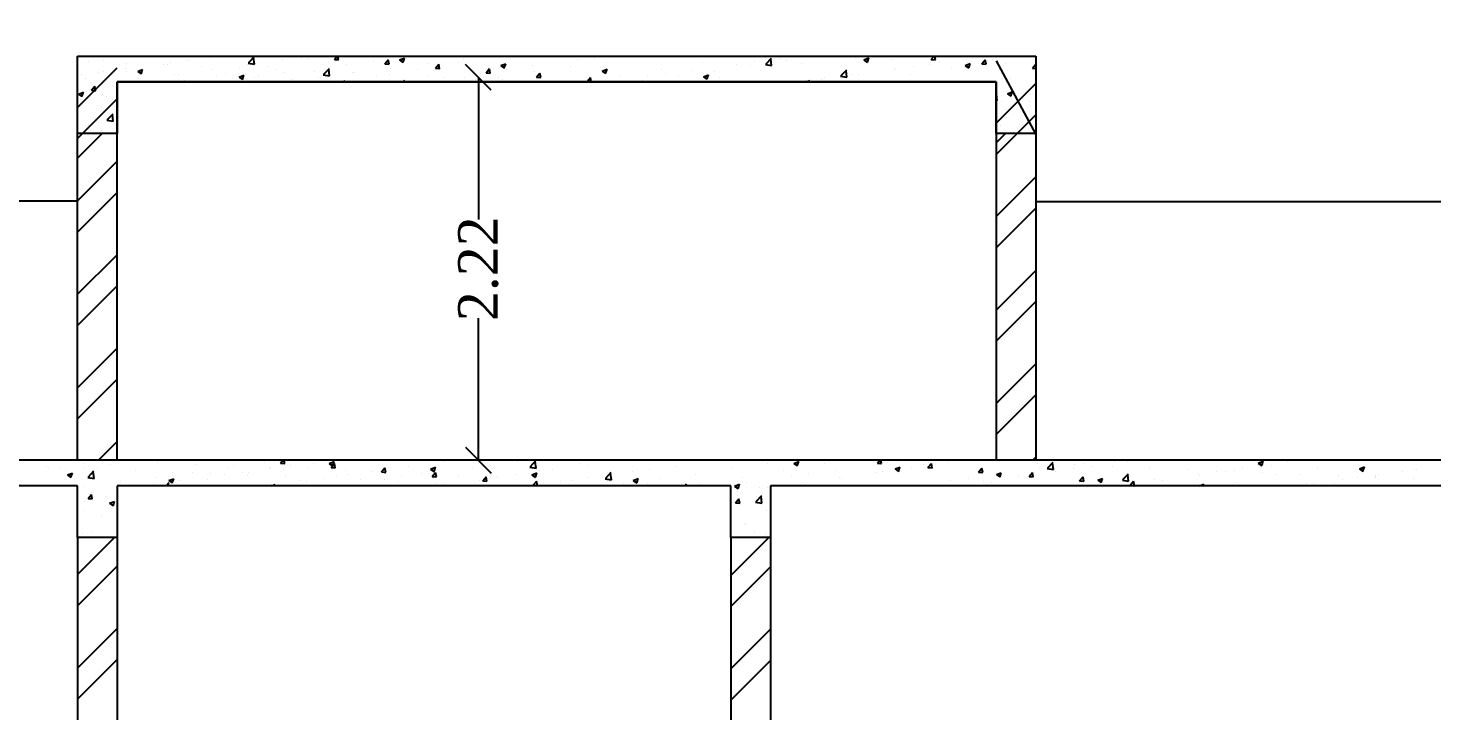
# Model space of a CAD drawing. Header units: metres. Extents: x 0 to 2048, y 111 to 219.
# Drawn here: x 1835.83 to 1843.98, y 197.18 to 201.14 of the extents above; entities that cross this region are included whole.
import ezdxf

# ---------------------------------------------------------------- set-up
doc = ezdxf.new("R2010")
doc.units = ezdxf.units.M
doc.header["$LTSCALE"] = 0.5
doc.header["$MEASUREMENT"] = 0
doc.header["$PDMODE"] = 3
doc.layers.add('layout bou', color=1, linetype='Continuous', lineweight=60)
doc.layers.add('layout bou @ 1', color=1, linetype='Continuous', lineweight=60)
doc.styles.add('Isa-', font='times.ttf')
doc.styles.get("Standard").update_dxf_attribs({"font": ''})
doc.styles.get('Standard').set_extended_font_data('Arial Black')
doc.dimstyles.new('Building Arrow', dxfattribs={"dimscale": 0, "dimtxt": 1, "dimasz": 1, "dimexe": 0.18, "dimexo": 0.0625, "dimgap": 0.09, "dimtad": 0, "dimdec": 1, "dimzin": 0, "dimdsep": 46, "dimtxsty": 'Standard', "dimcen": 0.09, "dimse1": 1, "dimse2": 1, "dimclrt": 7, "dimadec": 1, "dimazin": 0, "dimtfac": 1, "dimtdec": 1, "dimtofl": 0, "dimtmove": 0, "dimatfit": 3, "dimfxl": 0, "dimtolj": 1, "dimtzin": 0, "dimarcsym": 0})
doc.dimstyles.new('STANDARD$0', dxfattribs={"dimtxt": 0.5, "dimasz": 0.1, "dimexe": 2, "dimexo": 2, "dimgap": 0, "dimtad": 0, "dimzin": 0, "dimdsep": 46, "dimtxsty": 'Standard', "dimblk": 'OBLIQUE', "dimcen": -0.0625, "dimse1": 1, "dimse2": 1, "dimclrd": 3, "dimclre": 9, "dimadec": 0, "dimazin": 0, "dimtfac": 1, "dimtix": 1, "dimtofl": 0, "dimtmove": 2, "dimatfit": 3, "dimldrblk": 'OBLIQUE', "dimfxl": 0, "dimtolj": 1, "dimtzin": 0, "dimarcsym": 0})

# ---------------------------------------------------------------- blocks, each defined once
blk = doc.blocks.new('*D9')
at = {"layer": 'Defpoints', "color": 0, "lineweight": -3}
for p in [(1764.1257, 208.0316), (1764.1257, 208.0316), (1929.9765, 145.7045)]:
    blk.add_point(p, dxfattribs=at)
at = {"layer": 'layout bou', "color": 0, "lineweight": -2}
for p, q in [((1765.0618, 207.6799), (1845.0867, 177.6063)), ((1929.0405, 146.0562), (1849.0155, 176.1298))]:
    blk.add_line(p, q, dxfattribs=at)
at = {"layer": 'layout bou', "color": 0, "lineweight": -3}
for points in [[(1765.1204, 207.8359), (1765.0031, 207.5239), (1764.1257, 208.0316)], [(1929.0991, 146.2122), (1928.9818, 145.9002), (1929.9765, 145.7045)]]:
    blk.add_solid(points, dxfattribs=at)
at = {"layer": 'layout bou', "color": 7, "lineweight": 15, "insert": (1847.0511, 176.868), "char_height": 1, "attachment_point": 5, "rotation": 339.40364}
blk.add_mtext('\\A1;177.2', dxfattribs=at)
blk = doc.blocks.new('_Oblique')
at = {"color": 0, "linetype": 'ByBlock', "lineweight": -2}
blk.add_line((-0.5, -0.5), (0.5, 0.5), dxfattribs=at)
blk = doc.blocks.new('*D99')
at = {"color": 3, "lineweight": -2, "ltscale": 2}
for p, q in [((1838.4447, 200.8553), (1838.4447, 200.0311)), ((1838.4447, 198.6339), (1838.4447, 199.4581))]:
    blk.add_line(p, q, dxfattribs=at)
at = {"layer": 'Defpoints', "color": 0, "lineweight": -3, "ltscale": 2}
for p in [(1838.2447, 200.8553), (1838.1656, 198.6339), (1838.4447, 198.6339)]:
    blk.add_point(p, dxfattribs=at)
at = {"color": 3, "lineweight": -2, "ltscale": 2, "xscale": 0.15, "yscale": 0.15, "zscale": 0.15}
for p, rotation in [((1838.4447, 200.8553), 90), ((1838.4447, 198.6339), 270)]:
    blk.add_blockref('_Oblique', p, dxfattribs=dict(at, rotation=rotation))
at = {"color": 0, "lineweight": -3, "ltscale": 2, "insert": (1838.4447, 199.7446), "char_height": 0.23, "attachment_point": 5, "rotation": 90, "style": 'Isa-'}
blk.add_mtext('\\A1;2.22', dxfattribs=at)

msp = doc.modelspace()

# ---------------------------------------------------------------- linework, layer by layer
at = {"color": 0, "lineweight": -3}
for p, q in [((1836.11887, 198.63534), (1836.11887, 200.97894)), ((1841.67887, 200.97894), (1841.67887, 198.63534)), ((1836.34887, 198.63534), (1836.34887, 200.82894)), ((1841.44887, 200.82894), (1841.44887, 198.63534)), ((1822.42887, 200.13831), (1836.11887, 200.13831)), ((1841.67887, 200.13534), (1852.92887, 200.13534)), ((1836.11887, 198.18534), (1836.11887, 194.98534)), ((1836.34887, 198.18534), (1836.34887, 194.98534)), ((1839.90887, 198.18534), (1839.90887, 194.98534)), ((1840.13887, 198.18534), (1840.13887, 194.98534))]:
    msp.add_line(p, q, dxfattribs=at)
at = {"lineweight": -3}
for p, q in [((1836.11887, 200.97894), (1841.67887, 200.97894)), ((1836.11887, 200.52894), (1836.11887, 200.97894)), ((1836.11887, 200.97894), (1841.67887, 200.97894)), ((1836.18413, 200.94602), (1836.18413, 200.94602)), ((1836.27058, 200.95317), (1836.27058, 200.95317)), ((1836.40243, 200.9368), (1836.40243, 200.9368)), ((1836.62073, 200.92757), (1836.62073, 200.92757)), ((1836.64394, 200.92873), (1836.64394, 200.92873)), ((1836.65602, 200.94038), (1836.65602, 200.94038)), ((1836.75839, 200.95385), (1836.75839, 200.95385)), ((1836.88243, 200.96967), (1836.88243, 200.96967)), ((1836.91327, 200.97424), (1836.91327, 200.97424)), ((1837.10449, 200.93146), (1837.10449, 200.93146)), ((1837.10877, 200.93662), (1837.14514, 200.93098)), ((1837.11256, 200.9406), (1837.14441, 200.97379)), ((1837.14509, 200.93106), (1837.14057, 200.96989)), ((1837.21891, 200.92082), (1837.21891, 200.92082)), ((1837.31105, 200.95764), (1837.31105, 200.95764)), ((1837.41457, 200.97894), (1837.42007, 200.97523)), ((1837.41989, 200.97518), (1837.42115, 200.97894)), ((1837.4574, 200.96175), (1837.4574, 200.96175)), ((1837.60925, 200.95911), (1837.62588, 200.97894)), ((1837.60925, 200.95911), (1837.63369, 200.95697)), ((1837.63356, 200.9567), (1837.62946, 200.97894)), ((1837.68185, 200.9283), (1837.68185, 200.9283)), ((1837.83673, 200.94869), (1837.83673, 200.94869)), ((1837.90256, 200.93344), (1837.92228, 200.95694)), ((1837.90257, 200.93345), (1837.92701, 200.93131)), ((1837.92688, 200.93104), (1837.92215, 200.95667)), ((1837.98742, 200.9562), (1838.01605, 200.96719)), ((1837.98743, 200.9562), (1838.00777, 200.94248)), ((1838.00759, 200.94243), (1838.01588, 200.96714)), ((1838.1474, 200.9378), (1838.1474, 200.9378)), ((1838.19588, 200.90778), (1838.21559, 200.93128)), ((1838.2202, 200.90538), (1838.21547, 200.93101)), ((1838.32904, 200.94145), (1838.32904, 200.94145)), ((1838.35736, 200.9666), (1838.35736, 200.9666)), ((1838.57512, 200.92345), (1838.60375, 200.93444)), ((1838.57513, 200.92345), (1838.59547, 200.90973)), ((1838.59529, 200.90968), (1838.60358, 200.93439)), ((1838.76019, 200.92314), (1838.76019, 200.92314)), ((1839.01845, 200.95714), (1839.01845, 200.95714)), ((1839.12083, 200.97062), (1839.12083, 200.97062)), ((1839.18787, 200.94228), (1839.18787, 200.94228)), ((1839.40027, 200.97294), (1839.40027, 200.97294)), ((1839.74308, 200.94308), (1839.74308, 200.94308)), ((1839.94191, 200.93159), (1839.94191, 200.93159)), ((1840.02422, 200.92244), (1840.02422, 200.92244)), ((1840.04428, 200.94507), (1840.04428, 200.94507)), ((1840.10962, 200.92885), (1840.14599, 200.92321)), ((1840.11029, 200.97894), (1840.11447, 200.97612)), ((1840.1134, 200.93283), (1840.14525, 200.96602)), ((1840.11429, 200.97607), (1840.11525, 200.97894)), ((1840.14594, 200.92329), (1840.14142, 200.96212)), ((1840.19916, 200.96546), (1840.19916, 200.96546)), ((1840.23418, 200.95123), (1840.23418, 200.95123)), ((1840.31805, 200.93516), (1840.31805, 200.93516)), ((1840.44074, 200.97741), (1840.44074, 200.97741)), ((1840.55654, 200.9761), (1840.55654, 200.9761)), ((1840.62979, 200.97051), (1840.62979, 200.97051)), ((1840.68182, 200.95709), (1840.71045, 200.96808)), ((1840.68183, 200.95709), (1840.70217, 200.94337)), ((1840.70199, 200.94332), (1840.71028, 200.96803)), ((1840.84809, 200.96129), (1840.84809, 200.96129)), ((1840.96774, 200.91951), (1840.96774, 200.91951)), ((1841.06469, 200.92691), (1841.06469, 200.92691)), ((1841.0664, 200.95207), (1841.0664, 200.95207)), ((1841.0723, 200.95877), (1841.08923, 200.97894)), ((1841.07231, 200.95877), (1841.09675, 200.95663)), ((1841.09662, 200.95636), (1841.09245, 200.97894)), ((1841.12262, 200.9399), (1841.12262, 200.9399)), ((1841.26952, 200.92434), (1841.29815, 200.93533)), ((1841.26953, 200.92434), (1841.28987, 200.91062)), ((1841.27709, 200.95757), (1841.27709, 200.95757)), ((1841.2847, 200.94284), (1841.2847, 200.94284)), ((1841.28969, 200.91057), (1841.29798, 200.93528)), ((1841.36562, 200.9331), (1841.38533, 200.9566)), ((1841.36562, 200.93311), (1841.39007, 200.93097)), ((1841.38089, 200.97391), (1841.38089, 200.97391)), ((1841.38993, 200.9307), (1841.38521, 200.95633)), ((1841.42818, 200.9558), (1841.42818, 200.9558)), ((1841.44887, 200.95048), (1841.67887, 200.52408)), ((1841.503, 200.93362), (1841.503, 200.93362)), ((1841.65893, 200.90744), (1841.67865, 200.93094)), ((1841.67887, 200.92879), (1841.67852, 200.93067)), ((1841.67887, 200.97894), (1841.67887, 200.52894)), ((1836.11887, 200.68045), (1836.34887, 200.91045)), ((1836.1405, 200.87251), (1836.1405, 200.87251)), ((1836.16697, 200.84686), (1836.16697, 200.84686)), ((1836.24287, 200.88598), (1836.24287, 200.88598)), ((1836.27036, 200.89109), (1836.27036, 200.89109)), ((1836.39775, 200.90637), (1836.39775, 200.90637)), ((1836.40545, 200.8878), (1836.40545, 200.8878)), ((1836.46842, 200.8898), (1836.49705, 200.9008)), ((1836.46843, 200.8898), (1836.48877, 200.87608)), ((1836.47557, 200.84583), (1836.47557, 200.84583)), ((1836.48859, 200.87604), (1836.49688, 200.90075)), ((1836.48866, 200.88186), (1836.48866, 200.88186)), ((1836.68213, 200.87201), (1836.68213, 200.87201)), ((1836.70696, 200.87264), (1836.70696, 200.87264)), ((1836.74193, 200.83894), (1836.74193, 200.83894)), ((1836.83904, 200.91835), (1836.83904, 200.91835)), ((1836.89453, 200.90267), (1836.89453, 200.90267)), ((1836.92526, 200.86342), (1836.92526, 200.86342)), ((1836.98042, 200.87988), (1836.98042, 200.87988)), ((1837.05612, 200.85705), (1837.08475, 200.86805)), ((1837.05613, 200.85705), (1837.07647, 200.84333)), ((1837.05734, 200.90913), (1837.05734, 200.90913)), ((1837.06396, 200.84695), (1837.06396, 200.84695)), ((1837.07629, 200.84329), (1837.08458, 200.868)), ((1837.14356, 200.85419), (1837.14356, 200.85419)), ((1837.16633, 200.86043), (1837.16633, 200.86043)), ((1837.27564, 200.8999), (1837.27564, 200.8999)), ((1837.32121, 200.88082), (1837.32121, 200.88082)), ((1837.36186, 200.84497), (1837.36186, 200.84497)), ((1837.49394, 200.89068), (1837.49394, 200.89068)), ((1837.51848, 200.85217), (1837.51848, 200.85217)), ((1837.54521, 200.86893), (1837.58158, 200.86329)), ((1837.54899, 200.87291), (1837.58085, 200.9061)), ((1837.58153, 200.86337), (1837.57701, 200.90221)), ((1837.57947, 200.91482), (1837.57947, 200.91482)), ((1837.71224, 200.88145), (1837.71224, 200.88145)), ((1837.72844, 200.88096), (1837.72844, 200.88096)), ((1837.85206, 200.85958), (1837.85206, 200.85958)), ((1837.93054, 200.87223), (1837.93054, 200.87223)), ((1837.935, 200.90714), (1837.935, 200.90714)), ((1838.00819, 200.82894), (1838.01728, 200.83842)), ((1838.09055, 200.90052), (1838.09055, 200.90052)), ((1838.14884, 200.86301), (1838.14884, 200.86301)), ((1838.19588, 200.90779), (1838.22033, 200.90565)), ((1838.24467, 200.85527), (1838.24467, 200.85527)), ((1838.36714, 200.85378), (1838.36714, 200.85378)), ((1838.48919, 200.88212), (1838.50891, 200.90562)), ((1838.4892, 200.88213), (1838.51364, 200.87999)), ((1838.50293, 200.88927), (1838.50293, 200.88927)), ((1838.51351, 200.87972), (1838.50878, 200.90535)), ((1838.55895, 200.85664), (1838.55895, 200.85664)), ((1838.58545, 200.84456), (1838.58545, 200.84456)), ((1838.60531, 200.90275), (1838.60531, 200.90275)), ((1838.77135, 200.8873), (1838.77135, 200.8873)), ((1838.78251, 200.85646), (1838.80223, 200.87995)), ((1838.78252, 200.85646), (1838.80696, 200.85433)), ((1838.80683, 200.85406), (1838.8021, 200.87969)), ((1838.98131, 200.9161), (1838.98131, 200.9161)), ((1839.07583, 200.8308), (1839.09554, 200.85429)), ((1839.10004, 200.82894), (1839.09542, 200.85403)), ((1839.16282, 200.8907), (1839.19145, 200.90169)), ((1839.16283, 200.89069), (1839.18317, 200.87697)), ((1839.18299, 200.87693), (1839.19128, 200.90164)), ((1839.26611, 200.8612), (1839.26611, 200.8612)), ((1839.42639, 200.86372), (1839.42639, 200.86372)), ((1839.50459, 200.90214), (1839.50459, 200.90214)), ((1839.52876, 200.8772), (1839.52876, 200.8772)), ((1839.60526, 200.8656), (1839.60526, 200.8656)), ((1839.68364, 200.89759), (1839.68364, 200.89759)), ((1839.75052, 200.85795), (1839.77915, 200.86894)), ((1839.75053, 200.85794), (1839.77087, 200.84422)), ((1839.77069, 200.84418), (1839.77898, 200.86889)), ((1839.81182, 200.89178), (1839.81182, 200.89178)), ((1839.84107, 200.85329), (1839.84107, 200.85329)), ((1840.07956, 200.89422), (1840.07956, 200.89422)), ((1840.34985, 200.83817), (1840.34985, 200.83817)), ((1840.43577, 200.84128), (1840.43577, 200.84128)), ((1840.45222, 200.85164), (1840.45222, 200.85164)), ((1840.54605, 200.86116), (1840.58242, 200.85552)), ((1840.54984, 200.86514), (1840.58169, 200.89834)), ((1840.58237, 200.8556), (1840.57786, 200.89444)), ((1840.6071, 200.87204), (1840.6071, 200.87204)), ((1840.64817, 200.87194), (1840.64817, 200.87194)), ((1840.85813, 200.90073), (1840.85813, 200.90073)), ((1840.86537, 200.90604), (1840.86537, 200.90604)), ((1840.9512, 200.87392), (1840.9512, 200.87392)), ((1841.18969, 200.91486), (1841.18969, 200.91486)), ((1841.48208, 200.85023), (1841.48208, 200.85023)), ((1841.53056, 200.84648), (1841.53056, 200.84648)), ((1841.65894, 200.90745), (1841.67887, 200.9057)), ((1836.12482, 200.75791), (1836.15345, 200.7689)), ((1836.12483, 200.75791), (1836.14517, 200.74419)), ((1836.14499, 200.74414), (1836.15328, 200.76885)), ((1836.1994, 200.77981), (1836.21912, 200.80331)), ((1836.19941, 200.77982), (1836.22385, 200.77768)), ((1836.22372, 200.77741), (1836.21899, 200.80304)), ((1836.26495, 200.75707), (1836.26495, 200.75707)), ((1836.26561, 200.81703), (1836.26561, 200.81703)), ((1836.34887, 200.82894), (1841.44887, 200.82894)), ((1841.44887, 200.82894), (1836.34887, 200.82894)), ((1836.34887, 200.82894), (1836.34887, 200.52894)), ((1837.58016, 200.83575), (1837.58016, 200.83575)), ((1837.65589, 200.82894), (1837.67245, 200.83529)), ((1837.67016, 200.82894), (1837.67228, 200.83525)), ((1838.0141, 200.82894), (1838.01345, 200.83452)), ((1838.08979, 200.83488), (1838.08979, 200.83488)), ((1838.35239, 200.83046), (1838.35239, 200.83046)), ((1838.80375, 200.83534), (1838.80375, 200.83534)), ((1839.07583, 200.8308), (1839.09717, 200.82894)), ((1839.16812, 200.82972), (1839.16812, 200.82972)), ((1839.3953, 200.8368), (1839.3953, 200.8368)), ((1840.34796, 200.82894), (1840.36685, 200.83619)), ((1840.36426, 200.82894), (1840.36668, 200.83614)), ((1840.71271, 200.83299), (1840.71271, 200.83299)), ((1841.01649, 200.82894), (1841.01813, 200.83065)), ((1841.44887, 200.52894), (1841.44887, 200.82894)), ((1841.44887, 200.58905), (1841.67887, 200.81905)), ((1841.44887, 200.75702), (1841.45457, 200.76296)), ((1841.45525, 200.72023), (1841.45073, 200.75906)), ((1841.51362, 200.75969), (1841.54225, 200.77068)), ((1841.51363, 200.75969), (1841.53397, 200.74597)), ((1841.53378, 200.74592), (1841.54208, 200.77064)), ((1836.11887, 200.49974), (1836.34887, 200.72974)), ((1836.13529, 200.72469), (1836.13529, 200.72469)), ((1836.26064, 200.6809), (1836.26064, 200.6809)), ((1836.29017, 200.74508), (1836.29017, 200.74508)), ((1836.32107, 200.72893), (1836.32107, 200.72893)), ((1841.44887, 200.72114), (1841.4553, 200.72015)), ((1841.47711, 200.7141), (1841.47711, 200.7141)), ((1841.64166, 200.71543), (1841.64166, 200.71543)), ((1841.64978, 200.75273), (1841.64978, 200.75273)), ((1836.29011, 200.60595), (1836.32648, 200.60031)), ((1836.2939, 200.60993), (1836.32575, 200.64312)), ((1836.32643, 200.60039), (1836.32191, 200.63923)), ((1841.44887, 200.40834), (1841.67887, 200.63834)), ((1841.50928, 200.62201), (1841.50928, 200.62201)), ((1841.50959, 200.66972), (1841.50959, 200.66972)), ((1841.67869, 200.60415), (1841.67869, 200.60415)), ((1836.34887, 200.52894), (1836.11887, 200.52894)), ((1836.11887, 200.38548), (1836.26233, 200.52894)), ((1836.18259, 200.58379), (1836.18259, 200.58379)), ((1836.18264, 200.57302), (1836.18264, 200.57302)), ((1836.25566, 200.54477), (1836.25566, 200.54477)), ((1841.67887, 200.52894), (1841.44887, 200.52894)), ((1841.44887, 200.47479), (1841.50301, 200.52894)), ((1841.47213, 200.57797), (1841.47213, 200.57797)), ((1841.57367, 200.5579), (1841.57367, 200.5579)), ((1841.67604, 200.57138), (1841.67604, 200.57138)), ((1836.11887, 200.13831), (1836.34887, 200.36831)), ((1841.44887, 200.04691), (1841.67887, 200.27691)), ((1836.11887, 199.9576), (1836.34887, 200.1876)), ((1841.44887, 199.8662), (1841.67887, 200.0962)), ((1836.11887, 199.59617), (1836.34887, 199.82617)), ((1841.44887, 199.50477), (1841.67887, 199.73477)), ((1836.11887, 199.41546), (1836.34887, 199.64546)), ((1841.44887, 199.32406), (1841.67887, 199.55406)), ((1836.11887, 199.05403), (1836.34887, 199.28403)), ((1841.44887, 198.96264), (1841.67887, 199.19264)), ((1836.11887, 198.87332), (1836.34887, 199.10332)), ((1841.44887, 198.78192), (1841.67887, 199.01192)), ((1836.24231, 198.63534), (1836.34887, 198.74189)), ((1841.66371, 198.63534), (1841.67887, 198.6505)), ((1822.42887, 198.63534), (1852.92887, 198.63534)), ((1835.93813, 198.5993), (1835.93813, 198.5993)), ((1835.94878, 198.58397), (1835.94878, 198.58397)), ((1836.0166, 198.59276), (1836.0166, 198.59276)), ((1836.05098, 198.57457), (1836.05098, 198.57457)), ((1836.06111, 198.54803), (1836.08974, 198.55902)), ((1836.08127, 198.53426), (1836.08956, 198.55897)), ((1836.15335, 198.58805), (1836.15335, 198.58805)), ((1836.16118, 198.61463), (1836.16118, 198.61463)), ((1836.18276, 198.53775), (1836.21461, 198.57095)), ((1836.2153, 198.52822), (1836.21078, 198.56705)), ((1836.2349, 198.58353), (1836.2349, 198.58353)), ((1836.30823, 198.60844), (1836.30823, 198.60844)), ((1836.36698, 198.62924), (1836.36698, 198.62924)), ((1836.4532, 198.57431), (1836.4532, 198.57431)), ((1836.58528, 198.62002), (1836.58528, 198.62002)), ((1836.67151, 198.56508), (1836.67151, 198.56508)), ((1836.78513, 198.56413), (1836.78513, 198.56413)), ((1836.80358, 198.61079), (1836.80358, 198.61079)), ((1836.9951, 198.59292), (1836.9951, 198.59292)), ((1837.00996, 198.63534), (1837.01276, 198.63345)), ((1837.01257, 198.6334), (1837.01322, 198.63534)), ((1837.02188, 198.60157), (1837.02188, 198.60157)), ((1837.07681, 198.5625), (1837.07681, 198.5625)), ((1837.11368, 198.55999), (1837.11368, 198.55999)), ((1837.20165, 198.6191), (1837.20165, 198.6191)), ((1837.23169, 198.58289), (1837.23169, 198.58289)), ((1837.24019, 198.59234), (1837.24019, 198.59234)), ((1837.29671, 198.61648), (1837.31253, 198.63534)), ((1837.29671, 198.61648), (1837.32115, 198.61434)), ((1837.32102, 198.61407), (1837.3171, 198.63534)), ((1837.35217, 198.60092), (1837.35217, 198.60092)), ((1837.45849, 198.58312), (1837.45849, 198.58312)), ((1837.48996, 198.61689), (1837.48996, 198.61689)), ((1837.58011, 198.61442), (1837.60874, 198.62541)), ((1837.58011, 198.61442), (1837.60046, 198.6007)), ((1837.59002, 198.59082), (1837.60974, 198.61431)), ((1837.59003, 198.59082), (1837.61447, 198.58868)), ((1837.59233, 198.63037), (1837.59233, 198.63037)), ((1837.60027, 198.60065), (1837.60856, 198.62536)), ((1837.61434, 198.58841), (1837.60961, 198.61405)), ((1837.67679, 198.5739), (1837.67679, 198.5739)), ((1837.8256, 198.5686), (1837.8256, 198.5686)), ((1837.88334, 198.56515), (1837.90305, 198.58865)), ((1837.88334, 198.56516), (1837.90779, 198.56302)), ((1837.89509, 198.56467), (1837.89509, 198.56467)), ((1837.90766, 198.56275), (1837.90293, 198.58838)), ((1837.92714, 198.59301), (1837.92714, 198.59301)), ((1838.038, 198.59926), (1838.038, 198.59926)), ((1838.15515, 198.55733), (1838.15515, 198.55733)), ((1838.16562, 198.63394), (1838.16562, 198.63394)), ((1838.16781, 198.58167), (1838.19644, 198.59266)), ((1838.16781, 198.58167), (1838.18815, 198.56795)), ((1838.17666, 198.53949), (1838.19637, 198.56299)), ((1838.18797, 198.5679), (1838.19626, 198.59261)), ((1838.20097, 198.53709), (1838.19624, 198.56272)), ((1838.24797, 198.62806), (1838.24797, 198.62806)), ((1838.41341, 198.59134), (1838.41341, 198.59134)), ((1838.51579, 198.60481), (1838.51579, 198.60481)), ((1838.67067, 198.6252), (1838.67067, 198.6252)), ((1838.74339, 198.5937), (1838.77975, 198.58806)), ((1838.74717, 198.59767), (1838.77902, 198.63087)), ((1838.7555, 198.54892), (1838.78414, 198.55991)), ((1838.7797, 198.58813), (1838.77519, 198.62697)), ((1838.77567, 198.53515), (1838.78396, 198.55986)), ((1838.79878, 198.57271), (1838.79878, 198.57271)), ((1838.87191, 198.57756), (1838.87191, 198.57756)), ((1839.03727, 198.61364), (1839.03727, 198.61364)), ((1839.07847, 198.60374), (1839.07847, 198.60374)), ((1839.18361, 198.52999), (1839.21546, 198.56318)), ((1839.21614, 198.52045), (1839.21162, 198.55928)), ((1839.29087, 198.6344), (1839.29087, 198.6344)), ((1839.33687, 198.56578), (1839.33687, 198.56578)), ((1839.43925, 198.57926), (1839.43925, 198.57926)), ((1839.59413, 198.59965), (1839.59413, 198.59965)), ((1839.70568, 198.63534), (1839.70715, 198.63434)), ((1839.70697, 198.6343), (1839.70732, 198.63534)), ((1839.85239, 198.63365), (1839.85239, 198.63365)), ((1839.91482, 198.5839), (1839.91482, 198.5839)), ((1840.12478, 198.61269), (1840.12478, 198.61269)), ((1840.21282, 198.57433), (1840.21282, 198.57433)), ((1840.2745, 198.61531), (1840.30314, 198.6263)), ((1840.27451, 198.61531), (1840.29485, 198.60159)), ((1840.29467, 198.60154), (1840.30296, 198.62626)), ((1840.45131, 198.61527), (1840.45131, 198.61527)), ((1840.51758, 198.5741), (1840.51758, 198.5741)), ((1840.74873, 198.56219), (1840.74873, 198.56219)), ((1840.75976, 198.61614), (1840.77587, 198.63534)), ((1840.75977, 198.61614), (1840.78421, 198.614)), ((1840.77585, 198.6081), (1840.77585, 198.6081)), ((1840.78408, 198.61373), (1840.78009, 198.63534)), ((1840.78779, 198.56641), (1840.78779, 198.56641)), ((1840.8622, 198.58256), (1840.89084, 198.59355)), ((1840.86221, 198.58256), (1840.88255, 198.56884)), ((1840.87822, 198.62158), (1840.87822, 198.62158)), ((1840.88237, 198.56879), (1840.89066, 198.59351)), ((1840.95529, 198.58837), (1840.95529, 198.58837)), ((1841.02628, 198.60735), (1841.02628, 198.60735)), ((1841.05308, 198.59048), (1841.07279, 198.61397)), ((1841.05308, 198.59048), (1841.07753, 198.58834)), ((1841.07739, 198.58807), (1841.07267, 198.61371)), ((1841.16769, 198.61903), (1841.16769, 198.61903)), ((1841.24924, 198.63529), (1841.24924, 198.63529)), ((1841.34639, 198.56481), (1841.36611, 198.58831)), ((1841.3464, 198.56482), (1841.37084, 198.56268)), ((1841.37071, 198.56241), (1841.36598, 198.58804)), ((1841.4499, 198.54981), (1841.47854, 198.5608)), ((1841.46755, 198.62606), (1841.46755, 198.62606)), ((1841.47007, 198.53604), (1841.47836, 198.56075)), ((1841.63971, 198.53915), (1841.65943, 198.56265)), ((1841.66403, 198.53675), (1841.6593, 198.56238)), ((1841.68585, 198.61684), (1841.68585, 198.61684)), ((1841.69931, 198.58255), (1841.69931, 198.58255)), ((1841.74423, 198.58593), (1841.7806, 198.58029)), ((1841.74802, 198.5899), (1841.77987, 198.6231)), ((1841.78055, 198.58036), (1841.77603, 198.6192)), ((1841.79164, 198.56854), (1841.79164, 198.56854)), ((1841.80168, 198.59603), (1841.80168, 198.59603)), ((1841.89792, 198.58705), (1841.89792, 198.58705)), ((1841.90415, 198.60762), (1841.90415, 198.60762)), ((1841.95656, 198.61642), (1841.95656, 198.61642)), ((1842.0016, 198.59733), (1842.0016, 198.59733)), ((1842.12245, 198.59839), (1842.12245, 198.59839)), ((1842.13641, 198.62799), (1842.13641, 198.62799)), ((1842.20816, 198.62351), (1842.20816, 198.62351)), ((1842.34075, 198.58917), (1842.34075, 198.58917)), ((1842.40137, 198.63519), (1842.40142, 198.63534)), ((1842.4014, 198.63534), (1842.40155, 198.63523)), ((1842.55905, 198.57995), (1842.55905, 198.57995)), ((1842.72514, 198.57047), (1842.72514, 198.57047)), ((1842.77735, 198.57072), (1842.77735, 198.57072)), ((1842.83211, 198.57301), (1842.83211, 198.57301)), ((1842.88002, 198.59086), (1842.88002, 198.59086)), ((1842.9689, 198.6162), (1842.99754, 198.62719)), ((1842.96891, 198.6162), (1842.98925, 198.60248)), ((1842.98907, 198.60244), (1842.99736, 198.62715)), ((1842.99566, 198.5615), (1842.99566, 198.5615)), ((1843.04451, 198.60367), (1843.04451, 198.60367)), ((1843.13828, 198.62487), (1843.13828, 198.62487)), ((1843.25447, 198.63246), (1843.25447, 198.63246)), ((1843.31196, 198.58867), (1843.31196, 198.58867)), ((1843.55045, 198.62961), (1843.55045, 198.62961)), ((1843.5566, 198.58345), (1843.58524, 198.59444)), ((1843.55661, 198.58345), (1843.57695, 198.56973)), ((1843.57677, 198.56968), (1843.58506, 198.5944)), ((1843.80348, 198.56531), (1843.80348, 198.56531)), ((1843.87842, 198.58196), (1843.87842, 198.58196)), ((1843.88693, 198.58076), (1843.88693, 198.58076)), ((1836.11887, 198.48534), (1830.11887, 198.48534)), ((1836.06111, 198.54802), (1836.08146, 198.5343)), ((1836.11887, 198.18534), (1836.11887, 198.48534)), ((1836.15621, 198.47849), (1836.15621, 198.47849)), ((1836.17898, 198.53378), (1836.21535, 198.52814)), ((1839.90887, 198.48534), (1836.34887, 198.48534)), ((1836.34887, 198.48534), (1836.34887, 198.18534)), ((1836.36617, 198.50729), (1836.36617, 198.50729)), ((1836.56129, 198.49463), (1836.56129, 198.49463)), ((1836.57273, 198.53347), (1836.57273, 198.53347)), ((1836.63385, 198.48534), (1836.65105, 198.50326)), ((1836.64885, 198.48534), (1836.64722, 198.49937)), ((1836.64881, 198.51528), (1836.67744, 198.52627)), ((1836.64881, 198.51527), (1836.66915, 198.50155)), ((1836.66897, 198.50151), (1836.67726, 198.52622)), ((1836.71617, 198.51502), (1836.71617, 198.51502)), ((1836.8752, 198.51905), (1836.8752, 198.51905)), ((1836.88981, 198.55586), (1836.88981, 198.55586)), ((1836.97444, 198.54902), (1836.97444, 198.54902)), ((1837.10811, 198.54664), (1837.10811, 198.54664)), ((1837.24383, 198.48534), (1837.26514, 198.49352)), ((1837.26224, 198.48534), (1837.26496, 198.49347)), ((1837.32641, 198.53741), (1837.32641, 198.53741)), ((1837.40908, 198.51363), (1837.40908, 198.51363)), ((1837.45016, 198.51113), (1837.45016, 198.51113)), ((1837.54471, 198.52819), (1837.54471, 198.52819)), ((1837.61904, 198.54242), (1837.61904, 198.54242)), ((1837.63963, 198.48946), (1837.63963, 198.48946)), ((1837.68865, 198.55207), (1837.68865, 198.55207)), ((1837.76301, 198.51897), (1837.76301, 198.51897)), ((1837.8979, 198.52347), (1837.8979, 198.52347)), ((1837.98131, 198.50974), (1837.98131, 198.50974)), ((1838.00027, 198.53694), (1838.00027, 198.53694)), ((1838.11339, 198.55545), (1838.11339, 198.55545)), ((1838.17666, 198.5395), (1838.2011, 198.53736)), ((1838.19962, 198.50052), (1838.19962, 198.50052)), ((1838.24299, 198.49192), (1838.24299, 198.49192)), ((1838.3218, 198.49083), (1838.3218, 198.49083)), ((1838.33169, 198.54623), (1838.33169, 198.54623)), ((1838.41792, 198.4913), (1838.41792, 198.4913)), ((1838.44955, 198.5181), (1838.44955, 198.5181)), ((1838.46997, 198.51383), (1838.48969, 198.53733)), ((1838.46998, 198.51384), (1838.49442, 198.5117)), ((1838.49429, 198.51143), (1838.48956, 198.53706)), ((1838.54999, 198.537), (1838.54999, 198.537)), ((1838.56029, 198.53177), (1838.56029, 198.53177)), ((1838.66195, 198.54876), (1838.66195, 198.54876)), ((1838.75551, 198.54892), (1838.77585, 198.5352)), ((1838.76329, 198.48817), (1838.783, 198.51166)), ((1838.76329, 198.48817), (1838.78774, 198.48604)), ((1838.7683, 198.52778), (1838.7683, 198.52778)), ((1838.7876, 198.48577), (1838.78288, 198.5114)), ((1838.82135, 198.49791), (1838.82135, 198.49791)), ((1838.92373, 198.51139), (1838.92373, 198.51139)), ((1838.9866, 198.51856), (1838.9866, 198.51856)), ((1839.07576, 198.48534), (1839.07632, 198.486)), ((1839.07627, 198.48534), (1839.07619, 198.48574)), ((1839.07861, 198.53178), (1839.07861, 198.53178)), ((1839.17982, 198.52601), (1839.21619, 198.52037)), ((1839.2049, 198.50933), (1839.2049, 198.50933)), ((1839.2859, 198.49827), (1839.2859, 198.49827)), ((1839.3432, 198.51617), (1839.37184, 198.52716)), ((1839.34321, 198.51617), (1839.36355, 198.50244)), ((1839.36337, 198.5024), (1839.37166, 198.52711)), ((1839.4232, 198.50011), (1839.4232, 198.50011)), ((1839.49586, 198.52706), (1839.49586, 198.52706)), ((1839.6415, 198.49089), (1839.6415, 198.49089)), ((1839.64215, 198.48534), (1839.6519, 198.49549)), ((1839.64879, 198.48534), (1839.64806, 198.4916)), ((1839.70242, 198.55324), (1839.70242, 198.55324)), ((1839.73585, 198.49245), (1839.73585, 198.49245)), ((1839.84719, 198.48584), (1839.84719, 198.48584)), ((1839.90887, 198.18534), (1839.90887, 198.48534)), ((1839.9309, 198.48342), (1839.95954, 198.49441)), ((1839.93091, 198.48341), (1839.95125, 198.46969)), ((1839.95107, 198.46965), (1839.95936, 198.49436)), ((1839.97434, 198.53339), (1839.97434, 198.53339)), ((1840.00206, 198.50623), (1840.00206, 198.50623)), ((1840.11981, 198.47656), (1840.11981, 198.47656)), ((1845.23887, 198.48534), (1840.13887, 198.48534)), ((1840.13887, 198.48534), (1840.13887, 198.18534)), ((1840.26033, 198.54023), (1840.26033, 198.54023)), ((1840.32637, 198.50274), (1840.32637, 198.50274)), ((1840.3627, 198.55371), (1840.3627, 198.55371)), ((1840.53877, 198.5334), (1840.53877, 198.5334)), ((1840.5493, 198.52548), (1840.5493, 198.52548)), ((1841.18379, 198.51468), (1841.18379, 198.51468)), ((1841.28616, 198.52816), (1841.28616, 198.52816)), ((1841.37268, 198.51169), (1841.37268, 198.51169)), ((1841.42094, 198.50518), (1841.42094, 198.50518)), ((1841.44104, 198.54855), (1841.44104, 198.54855)), ((1841.44991, 198.54981), (1841.47025, 198.53609)), ((1841.57924, 198.53787), (1841.57924, 198.53787)), ((1841.63972, 198.53916), (1841.66416, 198.53702)), ((1841.65943, 198.54611), (1841.65943, 198.54611)), ((1841.93303, 198.51349), (1841.95274, 198.53698)), ((1841.93303, 198.5135), (1841.95747, 198.51136)), ((1841.95734, 198.51109), (1841.95262, 198.53672)), ((1842.0376, 198.51706), (1842.06624, 198.52805)), ((1842.03761, 198.51706), (1842.05795, 198.50334)), ((1842.05777, 198.50329), (1842.06606, 198.528)), ((1842.10725, 198.48913), (1842.10725, 198.48913)), ((1842.18067, 198.51824), (1842.21704, 198.5126)), ((1842.18446, 198.52222), (1842.21631, 198.55541)), ((1842.20319, 198.48738), (1842.20319, 198.48738)), ((1842.20962, 198.5026), (1842.20962, 198.5026)), ((1842.21699, 198.51268), (1842.21247, 198.55151)), ((1842.22634, 198.48783), (1842.24606, 198.51132)), ((1842.22635, 198.48783), (1842.25079, 198.48569)), ((1842.25066, 198.48542), (1842.24593, 198.51106)), ((1842.3645, 198.523), (1842.3645, 198.523)), ((1842.41559, 198.51804), (1842.41559, 198.51804)), ((1842.5391, 198.48534), (1842.53937, 198.48566)), ((1842.53926, 198.48534), (1842.53925, 198.4854)), ((1842.62277, 198.557), (1842.62277, 198.557)), ((1842.62555, 198.54683), (1842.62555, 198.54683)), ((1842.62798, 198.48534), (1842.65394, 198.4953)), ((1842.65044, 198.48534), (1842.65376, 198.49525)), ((1842.65045, 198.48534), (1842.65274, 198.48773)), ((1842.83499, 198.5068), (1842.83499, 198.5068)), ((1843.07348, 198.54773), (1843.07348, 198.54773)), ((1843.21396, 198.55227), (1843.21396, 198.55227)), ((1843.2495, 198.49633), (1843.2495, 198.49633)), ((1843.28796, 198.49744), (1843.28796, 198.49744)), ((1843.40995, 198.49888), (1843.40995, 198.49888)), ((1843.43226, 198.54305), (1843.43226, 198.54305)), ((1843.45606, 198.52251), (1843.45606, 198.52251)), ((1843.54622, 198.53144), (1843.54622, 198.53144)), ((1843.64844, 198.53982), (1843.64844, 198.53982)), ((1843.6486, 198.54492), (1843.6486, 198.54492)), ((1843.65056, 198.53383), (1843.65056, 198.53383)), ((1843.66845, 198.55317), (1843.66845, 198.55317)), ((1843.86886, 198.5246), (1843.86886, 198.5246)), ((1836.15973, 198.39624), (1836.15973, 198.39624)), ((1836.18018, 198.41152), (1836.1999, 198.43502)), ((1836.18019, 198.41153), (1836.20463, 198.40939)), ((1836.2045, 198.40912), (1836.19977, 198.43475)), ((1836.20065, 198.44715), (1836.20065, 198.44715)), ((1836.28562, 198.42137), (1836.28562, 198.42137)), ((1836.3052, 198.38338), (1836.33384, 198.39437)), ((1836.32537, 198.36961), (1836.33366, 198.39432)), ((1839.90985, 198.44777), (1839.90985, 198.44777)), ((1839.93655, 198.38552), (1839.95627, 198.40902)), ((1839.94603, 198.42673), (1839.94603, 198.42673)), ((1839.96087, 198.38312), (1839.95614, 198.40875)), ((1840.05648, 198.39461), (1840.08834, 198.42781)), ((1840.07232, 198.4436), (1840.07232, 198.4436)), ((1840.0781, 198.47244), (1840.0781, 198.47244)), ((1840.08902, 198.38507), (1840.0845, 198.42391)), ((1836.15124, 198.34236), (1836.15124, 198.34236)), ((1836.30521, 198.38338), (1836.32555, 198.36966)), ((1839.93656, 198.38553), (1839.961, 198.38339)), ((1840.0527, 198.39063), (1840.08907, 198.38499)), ((1840.11484, 198.34043), (1840.11484, 198.34043)), ((1836.25772, 198.30645), (1836.25772, 198.30645)), ((1839.99001, 198.25955), (1839.99001, 198.25955)), ((1839.99674, 198.26457), (1839.99674, 198.26457)), ((1836.34887, 198.18534), (1836.11887, 198.18534)), ((1836.11887, 197.96975), (1836.33445, 198.18534)), ((1836.14626, 198.20623), (1836.14626, 198.20623)), ((1836.20599, 198.2124), (1836.20599, 198.2124)), ((1840.13887, 198.18534), (1839.90887, 198.18534)), ((1839.90887, 197.96477), (1840.12943, 198.18534)), ((1840.04517, 198.21765), (1840.04517, 198.21765)), ((1840.10987, 198.20429), (1840.10987, 198.20429)), ((1836.11887, 197.78904), (1836.34887, 198.01904)), ((1839.90887, 197.78406), (1840.13887, 198.01406)), ((1836.11887, 197.42761), (1836.34887, 197.65761)), ((1839.90887, 197.42264), (1840.13887, 197.65264)), ((1836.11887, 197.2469), (1836.34887, 197.4769)), ((1839.90887, 197.24192), (1840.13887, 197.47192))]:
    msp.add_line(p, q, dxfattribs=at)

# ---------------------------------------------------------------- dimensions: what is measured, and where the dimension line sits
at = {"color": 2, "lineweight": -3, "ltscale": 2}
dim = msp.add_linear_dim(base=(1838.44466, 198.63394), p1=(1838.24467, 200.85527), p2=(1838.16562, 198.63394), angle=90, dimstyle='STANDARD$0', override={"dimtxt": 0.23, "dimasz": 0.15, "dimtxsty": 'Isa-', "dimfxlon": 1}, dxfattribs=at)
dim.commit()
dim.dimension.update_dxf_attribs({"geometry": '*D99', "text_midpoint": (1838.44466, 199.74461)})
at = {"layer": 'layout bou @ 1', "color": 8, "lineweight": 15}
dim = msp.add_aligned_dim(p1=(1929.97654, 145.70445), p2=(1764.12569, 208.03165), distance=0, dimstyle='Building Arrow', override={"dimscale": 1, "dimtix": 0, "dimtofl": 0, "dimtmove": 0, "dimatfit": 3}, dxfattribs=at)
dim.commit()
dim.dimension.update_dxf_attribs({"geometry": '*D9', "text_midpoint": (1847.05112, 176.86805)})

doc.saveas('drawing.dxf')
